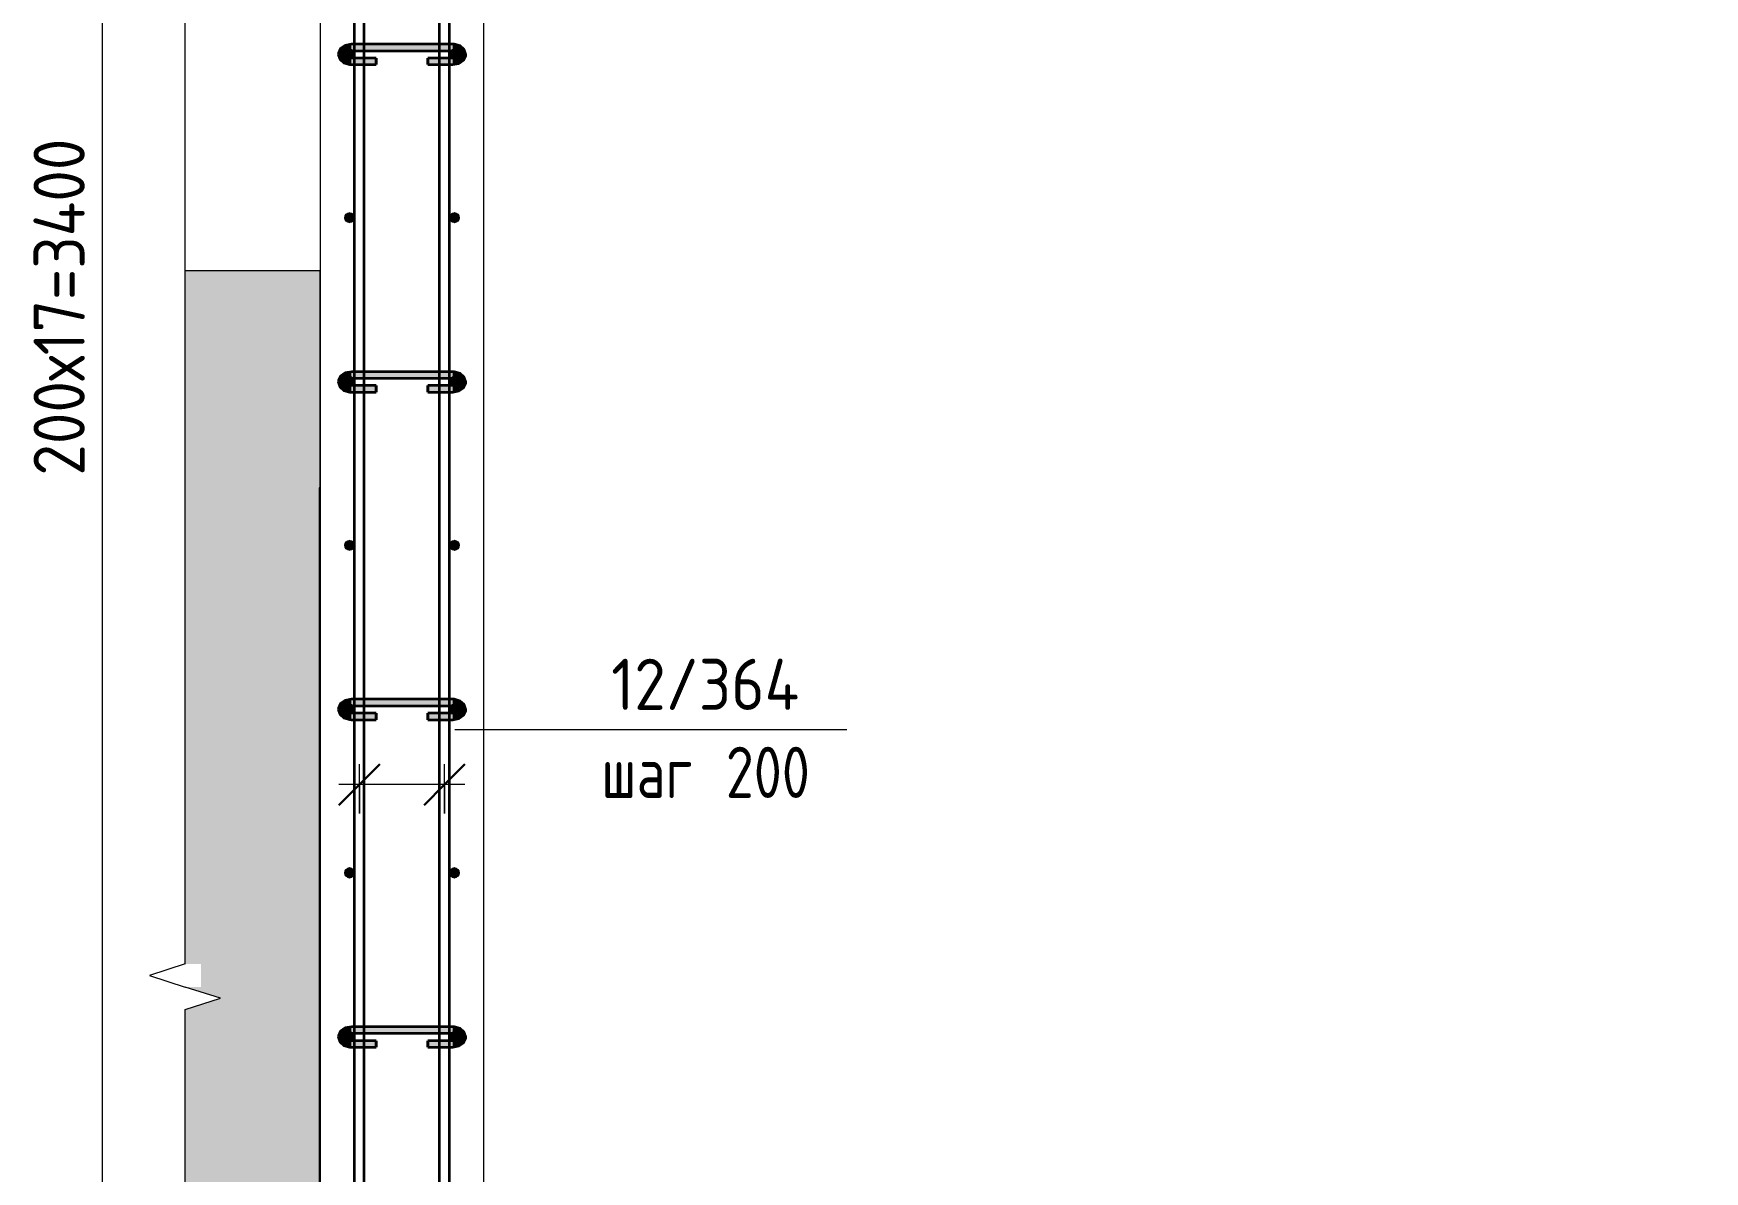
# Model space of a CAD drawing. Header units: millimetres. Extents: x 67134 to 121466, y -4758 to 13821.
# Drawn here: x 103742 to 105783, y -2265 to -875 of the extents above; entities that cross this region are included whole.
import ezdxf

# ---------------------------------------------------------------- set-up
doc = ezdxf.new("R2010")
doc.units = ezdxf.units.MM
for name, color, linetype, lineweight in [('AA_Dim', 7, 'Continuous', 9), ('AA_Dim-25', 7, 'Continuous', 9), ('AA_Linii', 7, 'Continuous', 9), ('AA_Oformlenie', 7, 'Continuous', 9), ('AA_Vinoska', 7, 'Continuous', 9), ('AF_Stena_Гидроизоляция', 253, 'Continuous', 20), ('AF_Stena_Опалубка', 253, 'Continuous', 20), ('KR_Armatura', 7, 'Continuous', 20), ('KR_Armatura_Tonkie', 7, 'Continuous', 20)]:
    doc.layers.add(name, color=color, linetype=linetype, lineweight=lineweight)
doc.styles.add('ISOCPEUR_7', font='isocpeur.ttf', dxfattribs={"width": 0.9, "height": 62.5})
doc.styles.add('ISOCPEUR_8', font='isocpeur.ttf', dxfattribs={"width": 0.8, "height": 62.5})
doc.dimstyles.new('00_Точн_3_знака__прозр__3', dxfattribs={"dimscale": 304.8, "dimtxt": 62.248823, "dimasz": 0.139436, "dimexe": 0.123031, "dimexo": 0.082021, "dimgap": 0.008202, "dimtad": 1, "dimdec": 3, "dimrnd": 0.001, "dimdsep": 46, "dimtxsty": 'ISOCPEUR_7', "dimblk1": 'OBLIQUE', "dimblk2": 'OBLIQUE', "dimsah": 1, "dimcen": 0.09, "dimdle": 0.123031, "dimazin": 0, "dimtfac": 1, "dimtdec": 4, "dimtix": 1, "dimtmove": 0, "dimatfit": 3, "dimfxl": 1, "dimtvp": 1, "dimtolj": 1, "dimtzin": 0, "dimlwd": 18, "dimlwe": 18, "dimarcsym": 2})
doc.dimstyles.new('10_Раскладка_арматуры_с_засечками', dxfattribs={"dimscale": 304.8, "dimtxt": 0.18, "dimasz": 0.164042, "dimexe": 0.082021, "dimexo": 0, "dimgap": 0, "dimtad": 1, "dimdec": 3, "dimrnd": 0.001, "dimdsep": 46, "dimtxsty": 'ISOCPEUR_8', "dimblk1": 'OBLIQUE', "dimblk2": 'OBLIQUE', "dimsah": 1, "dimcen": 0.09, "dimdle": 0.082021, "dimazin": 0, "dimtfac": 1, "dimtdec": 4, "dimtix": 1, "dimtmove": 0, "dimatfit": 3, "dimfxl": 1, "dimtvp": 1, "dimtolj": 1, "dimtzin": 0, "dimlwd": 18, "dimlwe": 18, "dimarcsym": 2})

# ---------------------------------------------------------------- blocks, each defined once
blk = doc.blocks.new('261_Шпилька массив _НесАрм_РабПлоск_ - 8 А240-4166750-1-1 Армирование')
at = {"layer": 'KR_Armatura_Tonkie', "lineweight": 35}
for points in [[(-73416.9, -911.8), (-73416.9, -905), (-73423.1, -903.5), (-73424.4, -901.8), (-73424.9, -900.5), (-73423.8, -897.7), (-73420.9, -895.6), (-73416.9, -894.8), (-73416.9, -888), (-73423, -889), (-73425.8, -890.3), (-73429.4, -893.4), (-73431.7, -896.2), (-73432.9, -900.5), (-73431.7, -904.8), (-73428.2, -908.5), (-73422.8, -911), (-73420.8, -911.3)], [(-73328.9, -894.8), (-73293.1, -894.8), (-73293.1, -888), (-73416.9, -888.1), (-73416.9, -894.8), (-73385.9, -894.8)], [(-73385.9, -896), (-73293.1, -895.9), (-73293.1, -894.8), (-73416.9, -894.8), (-73416.9, -896), (-73401.1, -896)], [(-73293.1, -911.8), (-73286.9, -910.9), (-73281.7, -908.5), (-73278.3, -904.8), (-73277.1, -900.5), (-73278.3, -896.2), (-73280.7, -892.6), (-73285.5, -889.5), (-73293.1, -888.1), (-73293.1, -894.8), (-73289.1, -895.6), (-73286.1, -897.7), (-73285.1, -900.7), (-73285.7, -902.1), (-73287.6, -903.7), (-73293.1, -905.1), (-73293.1, -911)], [(-73386.6, -911.8), (-73386.6, -905), (-73416.9, -905.1), (-73416.9, -911.8), (-73401.1, -911.8)], [(-73401.1, -913), (-73386.6, -912.8), (-73386.6, -911.8), (-73416.9, -911.8), (-73416.9, -913), (-73413.1, -913)], [(-73300.4, -911.8), (-73293.1, -911.8), (-73293.1, -905), (-73323.4, -905.1), (-73323.4, -911.8), (-73309.1, -911.8)], [(-73297.1, -913), (-73293.1, -912.8), (-73293.1, -911.8), (-73323.4, -911.8), (-73323.4, -913), (-73300.4, -913)], [(-73416.9, -1311.8), (-73416.9, -1305), (-73423.1, -1303.5), (-73424.4, -1301.9), (-73424.9, -1300.5), (-73423.8, -1297.7), (-73420.9, -1295.6), (-73416.9, -1294.8), (-73416.9, -1288), (-73423, -1289), (-73425.8, -1290.3), (-73429.4, -1293.4), (-73431.7, -1296.2), (-73432.9, -1300.5), (-73431.7, -1304.8), (-73428.2, -1308.5), (-73422.8, -1311), (-73420.8, -1311.3)], [(-73297.1, -1294.8), (-73293.1, -1294.8), (-73293.1, -1288), (-73416.9, -1288.1), (-73416.9, -1294.8), (-73300.4, -1294.8)], [(-73297.1, -1296), (-73293.1, -1295.9), (-73293.1, -1294.8), (-73416.9, -1294.8), (-73416.9, -1296), (-73300.4, -1296)], [(-73386.6, -1311.8), (-73386.6, -1305), (-73416.9, -1305.1), (-73416.9, -1311.8), (-73401.1, -1311.8)], [(-73293.1, -1311.8), (-73293.1, -1305), (-73323.4, -1305.1), (-73323.4, -1311.8), (-73297.1, -1311.8)], [(-73293.1, -1311.8), (-73286.9, -1310.9), (-73281.7, -1308.5), (-73278.3, -1304.8), (-73277.1, -1300.5), (-73278.3, -1296.2), (-73280.7, -1292.6), (-73285.5, -1289.5), (-73293.1, -1288.1), (-73293.1, -1294.8), (-73289.1, -1295.6), (-73286.1, -1297.7), (-73285.1, -1300.7), (-73285.7, -1302.1), (-73287.6, -1303.7), (-73293.1, -1305.1), (-73293.1, -1311)], [(-73401.1, -1313), (-73386.6, -1312.8), (-73386.6, -1311.8), (-73416.9, -1311.8), (-73416.9, -1313), (-73413.1, -1313)], [(-73297.1, -1313), (-73293.1, -1312.8), (-73293.1, -1311.8), (-73323.4, -1311.8), (-73323.4, -1313), (-73300.4, -1313)], [(-73416.9, -1711.8), (-73416.9, -1705), (-73423.1, -1703.5), (-73424.4, -1701.8), (-73424.9, -1700.5), (-73423.8, -1697.7), (-73420.9, -1695.6), (-73416.9, -1694.8), (-73416.9, -1688), (-73423, -1689), (-73425.8, -1690.3), (-73429.4, -1693.4), (-73431.7, -1696.2), (-73432.8, -1700.8), (-73431.7, -1704.8), (-73428.2, -1708.5), (-73422.8, -1711), (-73420.8, -1711.3)], [(-73293.1, -1694.8), (-73293.1, -1688), (-73416.9, -1688.1), (-73416.9, -1694.8), (-73297.1, -1694.8)], [(-73293.1, -1711.8), (-73286.9, -1710.9), (-73281.7, -1708.5), (-73278.3, -1704.8), (-73277.1, -1700.5), (-73278.3, -1696.2), (-73280.7, -1692.6), (-73285.5, -1689.5), (-73293.1, -1688.1), (-73293.1, -1694.8), (-73289.1, -1695.6), (-73286.1, -1697.7), (-73285.2, -1700.8), (-73285.7, -1702.1), (-73287.6, -1703.7), (-73293.1, -1705.1), (-73293.1, -1711)], [(-73297.1, -1696), (-73293.1, -1695.9), (-73293.1, -1694.8), (-73416.9, -1694.8), (-73416.9, -1696), (-73300.4, -1696)], [(-73386.6, -1711.8), (-73386.6, -1705), (-73416.9, -1705.1), (-73416.9, -1711.8), (-73401.1, -1711.8)], [(-73401.1, -1713), (-73386.6, -1712.8), (-73386.6, -1711.8), (-73416.9, -1711.8), (-73416.9, -1713), (-73413.1, -1713)], [(-73293.1, -1711.8), (-73293.1, -1705), (-73323.4, -1705.1), (-73323.4, -1711.8), (-73297.1, -1711.8)], [(-73297.1, -1713), (-73293.1, -1712.8), (-73293.1, -1711.8), (-73323.4, -1711.8), (-73323.4, -1713), (-73300.4, -1713)], [(-73416.9, -2111.8), (-73416.9, -2105), (-73423.1, -2103.5), (-73424.4, -2101.8), (-73424.9, -2100.5), (-73423.8, -2097.7), (-73420.9, -2095.6), (-73416.9, -2094.8), (-73416.9, -2088), (-73423, -2089), (-73425.8, -2090.3), (-73429.4, -2093.4), (-73431.7, -2096.2), (-73432.9, -2100.5), (-73431.7, -2104.8), (-73428.2, -2108.5), (-73422.8, -2111), (-73420.8, -2111.3)], [(-73309.1, -2094.8), (-73293.1, -2094.8), (-73293.1, -2088), (-73416.9, -2088.1), (-73416.9, -2094.8), (-73328.9, -2094.8)], [(-73385.9, -2096), (-73293.1, -2095.9), (-73293.1, -2094.8), (-73416.9, -2094.8), (-73416.9, -2096), (-73401.1, -2096)], [(-73293.1, -2111.8), (-73286.9, -2110.9), (-73281.7, -2108.5), (-73278.3, -2104.8), (-73277.1, -2100.5), (-73278.3, -2096.2), (-73280.7, -2092.6), (-73285.5, -2089.5), (-73293.1, -2088.1), (-73293.1, -2094.8), (-73289.1, -2095.6), (-73286.1, -2097.7), (-73285.1, -2100.7), (-73285.7, -2102.1), (-73287.6, -2103.7), (-73293.1, -2105.1), (-73293.1, -2111)], [(-73386.6, -2111.8), (-73386.6, -2105), (-73416.9, -2105.1), (-73416.9, -2111.8), (-73401.1, -2111.8)], [(-73401.1, -2113), (-73386.6, -2112.8), (-73386.6, -2111.8), (-73416.9, -2111.8), (-73416.9, -2113), (-73413.1, -2113)], [(-73300.4, -2111.8), (-73293.1, -2111.8), (-73293.1, -2105), (-73323.4, -2105.1), (-73323.4, -2111.8), (-73309.1, -2111.8)], [(-73297.1, -2113), (-73293.1, -2112.8), (-73293.1, -2111.8), (-73323.4, -2111.8), (-73323.4, -2113), (-73300.4, -2113)]]:
    blk.add_hatch(color=256, dxfattribs=at).paths.add_polyline_path(points)
h = blk.add_hatch(color=256, dxfattribs=at)
h.paths.add_polyline_path([(-73416.9, -913), (-73416.9, -911.8), (-73423, -910.9), (-73428.2, -908.5), (-73428.9, -908.1), (-73424.4, -911.3), (-73423, -912), (-73420.3, -912.4)])
h.paths.add_polyline_path([(-73424.3, -899), (-73423, -897.4), (-73416.9, -895.9), (-73416.9, -894.8), (-73420.9, -895.6), (-73423.8, -897.7)])
h = blk.add_hatch(color=256, dxfattribs=at)
h.paths.add_polyline_path([(-73293.1, -913), (-73285.5, -911.5), (-73280.7, -908.4), (-73278.3, -904.8), (-73281.7, -908.5), (-73287.2, -911), (-73293.1, -911.8), (-73293.1, -912.8)])
h.paths.add_polyline_path([(-73285.8, -898.6), (-73286.1, -897.7), (-73289.7, -895.5), (-73293.1, -894.8), (-73293.1, -896), (-73292.4, -896.1), (-73286.1, -898.5)])
h = blk.add_hatch(color=256, dxfattribs=at)
h.paths.add_polyline_path([(-73416.9, -1313), (-73416.9, -1311.8), (-73423, -1310.9), (-73428.2, -1308.5), (-73428.9, -1308.1), (-73424.4, -1311.3), (-73423, -1312), (-73420.3, -1312.4)])
h.paths.add_polyline_path([(-73424.3, -1299), (-73423, -1297.4), (-73416.9, -1295.9), (-73416.9, -1294.8), (-73420.9, -1295.6), (-73423.8, -1297.7)])
h = blk.add_hatch(color=256, dxfattribs=at)
h.paths.add_polyline_path([(-73293.1, -1313), (-73285.5, -1311.5), (-73280.7, -1308.4), (-73278.3, -1304.8), (-73281.7, -1308.5), (-73287.2, -1311), (-73293.1, -1311.8), (-73293.1, -1312.8)])
h.paths.add_polyline_path([(-73285.8, -1298.6), (-73286.1, -1297.7), (-73289.7, -1295.5), (-73293.1, -1294.8), (-73293.1, -1296), (-73292.4, -1296.1), (-73286.1, -1298.5)])
h = blk.add_hatch(color=256, dxfattribs=at)
h.paths.add_polyline_path([(-73416.9, -1713), (-73416.9, -1711.8), (-73423, -1710.9), (-73428.2, -1708.5), (-73428.9, -1708.1), (-73424.4, -1711.3), (-73423, -1712), (-73420.3, -1712.4)])
h.paths.add_polyline_path([(-73424.3, -1699), (-73423, -1697.4), (-73416.9, -1695.9), (-73416.9, -1694.8), (-73420.9, -1695.6), (-73423.8, -1697.7)])
h = blk.add_hatch(color=256, dxfattribs=at)
h.paths.add_polyline_path([(-73293.1, -1713), (-73285.5, -1711.5), (-73280.7, -1708.4), (-73278.3, -1704.8), (-73281.7, -1708.5), (-73287.2, -1711), (-73293.1, -1711.8), (-73293.1, -1712.8)])
h.paths.add_polyline_path([(-73285.8, -1698.6), (-73286.1, -1697.7), (-73289.7, -1695.5), (-73293.1, -1694.8), (-73293.1, -1696), (-73292.4, -1696.1), (-73286.1, -1698.5)])
h = blk.add_hatch(color=256, dxfattribs=at)
h.paths.add_polyline_path([(-73416.9, -2113), (-73416.9, -2111.8), (-73423, -2110.9), (-73428.2, -2108.5), (-73428.9, -2108.1), (-73424.4, -2111.3), (-73423, -2112), (-73420.3, -2112.4)])
h.paths.add_polyline_path([(-73424.3, -2099), (-73423, -2097.4), (-73416.9, -2095.9), (-73416.9, -2094.8), (-73420.9, -2095.6), (-73423.8, -2097.7)])
h = blk.add_hatch(color=256, dxfattribs=at)
h.paths.add_polyline_path([(-73293.1, -2113), (-73285.5, -2111.5), (-73280.7, -2108.4), (-73278.3, -2104.8), (-73281.7, -2108.5), (-73287.2, -2111), (-73293.1, -2111.8), (-73293.1, -2112.8)])
h.paths.add_polyline_path([(-73285.8, -2098.6), (-73286.1, -2097.7), (-73289.7, -2095.5), (-73293.1, -2094.8), (-73293.1, -2096), (-73292.4, -2096.1), (-73286.1, -2098.5)])
for p, q in [((-73413.1, -888), (-73416.9, -888)), ((-73416.9, -896), (-73413.1, -896)), ((-73401.1, -888), (-73413.1, -888)), ((-73413.1, -896), (-73401.1, -896)), ((-73309.1, -888), (-73401.1, -888)), ((-73401.1, -896), (-73309.1, -896)), ((-73297.1, -888), (-73309.1, -888)), ((-73309.1, -896), (-73297.1, -896)), ((-73293.1, -888), (-73297.1, -888)), ((-73297.1, -896), (-73293.1, -896)), ((-73413.1, -905), (-73416.9, -905)), ((-73416.9, -913), (-73413.1, -913)), ((-73401.1, -905), (-73413.1, -905)), ((-73413.1, -913), (-73401.1, -913)), ((-73386.6, -905), (-73401.1, -905)), ((-73401.1, -913), (-73386.6, -913)), ((-73386.6, -905), (-73386.6, -911.8)), ((-73386.6, -906.2), (-73386.6, -905.1)), ((-73386.6, -912.8), (-73386.6, -906.2)), ((-73386.6, -911.8), (-73386.6, -913)), ((-73309.1, -905), (-73323.4, -905)), ((-73323.4, -911.8), (-73323.4, -905)), ((-73323.4, -905.1), (-73323.4, -906.2)), ((-73323.4, -906.2), (-73323.4, -912.8)), ((-73323.4, -913), (-73323.4, -911.8)), ((-73323.4, -913), (-73309.1, -913)), ((-73297.1, -905), (-73309.1, -905)), ((-73309.1, -913), (-73297.1, -913)), ((-73293.1, -905), (-73297.1, -905)), ((-73297.1, -913), (-73293.1, -913)), ((-73413.1, -1288), (-73416.9, -1288)), ((-73416.9, -1296), (-73413.1, -1296)), ((-73413.1, -1305), (-73416.9, -1305)), ((-73401.1, -1288), (-73413.1, -1288)), ((-73413.1, -1296), (-73401.1, -1296)), ((-73401.1, -1305), (-73413.1, -1305)), ((-73309.1, -1288), (-73401.1, -1288)), ((-73401.1, -1296), (-73309.1, -1296)), ((-73386.6, -1305), (-73401.1, -1305)), ((-73386.6, -1305), (-73386.6, -1311.8)), ((-73386.6, -1306.2), (-73386.6, -1305.1)), ((-73386.6, -1312.8), (-73386.6, -1306.2)), ((-73309.1, -1305), (-73323.4, -1305)), ((-73323.4, -1311.8), (-73323.4, -1305)), ((-73323.4, -1305.1), (-73323.4, -1306.2)), ((-73323.4, -1306.2), (-73323.4, -1312.8)), ((-73297.1, -1288), (-73309.1, -1288)), ((-73309.1, -1296), (-73297.1, -1296)), ((-73297.1, -1305), (-73309.1, -1305)), ((-73293.1, -1288), (-73297.1, -1288)), ((-73297.1, -1296), (-73293.1, -1296)), ((-73293.1, -1305), (-73297.1, -1305)), ((-73416.9, -1313), (-73413.1, -1313)), ((-73413.1, -1313), (-73401.1, -1313)), ((-73401.1, -1313), (-73386.6, -1313)), ((-73386.6, -1311.8), (-73386.6, -1313)), ((-73323.4, -1313), (-73323.4, -1311.8)), ((-73323.4, -1313), (-73309.1, -1313)), ((-73309.1, -1313), (-73297.1, -1313)), ((-73297.1, -1313), (-73293.1, -1313)), ((-73413.1, -1688), (-73416.9, -1688)), ((-73401.1, -1688), (-73413.1, -1688)), ((-73309.1, -1688), (-73401.1, -1688)), ((-73297.1, -1688), (-73309.1, -1688)), ((-73293.1, -1688), (-73297.1, -1688)), ((-73416.9, -1696), (-73413.1, -1696)), ((-73413.1, -1705), (-73416.9, -1705)), ((-73416.9, -1713), (-73413.1, -1713)), ((-73413.1, -1696), (-73401.1, -1696)), ((-73401.1, -1705), (-73413.1, -1705)), ((-73413.1, -1713), (-73401.1, -1713)), ((-73401.1, -1696), (-73309.1, -1696)), ((-73386.6, -1705), (-73401.1, -1705)), ((-73401.1, -1713), (-73386.6, -1713)), ((-73386.6, -1705), (-73386.6, -1711.8)), ((-73386.6, -1706.2), (-73386.6, -1705.1)), ((-73386.6, -1712.8), (-73386.6, -1706.2)), ((-73386.6, -1711.8), (-73386.6, -1713)), ((-73309.1, -1705), (-73323.4, -1705)), ((-73323.4, -1711.8), (-73323.4, -1705)), ((-73323.4, -1705.1), (-73323.4, -1706.2)), ((-73323.4, -1706.2), (-73323.4, -1712.8)), ((-73323.4, -1713), (-73323.4, -1711.8)), ((-73323.4, -1713), (-73309.1, -1713)), ((-73309.1, -1696), (-73297.1, -1696)), ((-73297.1, -1705), (-73309.1, -1705)), ((-73309.1, -1713), (-73297.1, -1713)), ((-73297.1, -1696), (-73293.1, -1696)), ((-73293.1, -1705), (-73297.1, -1705)), ((-73297.1, -1713), (-73293.1, -1713)), ((-73413.1, -2088), (-73416.9, -2088)), ((-73416.9, -2096), (-73413.1, -2096)), ((-73401.1, -2088), (-73413.1, -2088)), ((-73413.1, -2096), (-73401.1, -2096)), ((-73309.1, -2088), (-73401.1, -2088)), ((-73401.1, -2096), (-73309.1, -2096)), ((-73297.1, -2088), (-73309.1, -2088)), ((-73309.1, -2096), (-73297.1, -2096)), ((-73293.1, -2088), (-73297.1, -2088)), ((-73297.1, -2096), (-73293.1, -2096)), ((-73413.1, -2105), (-73416.9, -2105)), ((-73416.9, -2113), (-73413.1, -2113)), ((-73401.1, -2105), (-73413.1, -2105)), ((-73413.1, -2113), (-73401.1, -2113)), ((-73386.6, -2105), (-73401.1, -2105)), ((-73401.1, -2113), (-73386.6, -2113)), ((-73386.6, -2105), (-73386.6, -2111.8)), ((-73386.6, -2106.2), (-73386.6, -2105.1)), ((-73386.6, -2112.8), (-73386.6, -2106.2)), ((-73386.6, -2111.8), (-73386.6, -2113)), ((-73309.1, -2105), (-73323.4, -2105)), ((-73323.4, -2111.8), (-73323.4, -2105)), ((-73323.4, -2105.1), (-73323.4, -2106.2)), ((-73323.4, -2106.2), (-73323.4, -2112.8)), ((-73323.4, -2113), (-73323.4, -2111.8)), ((-73323.4, -2113), (-73309.1, -2113)), ((-73297.1, -2105), (-73309.1, -2105)), ((-73309.1, -2113), (-73297.1, -2113)), ((-73293.1, -2105), (-73297.1, -2105)), ((-73297.1, -2113), (-73293.1, -2113))]:
    blk.add_line(p, q, dxfattribs=at)
at = {"layer": 'KR_Armatura_Tonkie', "lineweight": 35, "flags": 128}
for points in [[(-73416.9, -888), (-73424.5, -889.5), (-73430.1, -893.4), (-73432.8, -898.9), (-73432.9, -900.5)], [(-73424.9, -900.5), (-73423.9, -898.5), (-73420.2, -896.4), (-73416.9, -896)], [(-73277.1, -900.5), (-73278.9, -894.6), (-73283.9, -890.2), (-73291.2, -888.1), (-73293.1, -888)], [(-73293.1, -896), (-73288, -897.1), (-73285.4, -899.3), (-73285.1, -900.5)], [(-73432.9, -900.5), (-73431, -906.4), (-73426, -910.8), (-73418.8, -912.9), (-73416.9, -913)], [(-73416.9, -905), (-73421.9, -903.9), (-73424.6, -901.7), (-73424.9, -900.5)], [(-73293.1, -913), (-73285.5, -911.5), (-73279.9, -907.6), (-73277.2, -902.1), (-73277.1, -900.5)], [(-73285.1, -900.5), (-73286, -902.5), (-73289.8, -904.5), (-73293.1, -905)], [(-73416.9, -1288), (-73424.5, -1289.5), (-73430.1, -1293.4), (-73432.8, -1298.9), (-73432.9, -1300.5)], [(-73432.9, -1300.5), (-73431, -1306.4), (-73426, -1310.8), (-73418.8, -1312.9), (-73416.9, -1313)], [(-73424.9, -1300.5), (-73423.9, -1298.5), (-73420.2, -1296.4), (-73416.9, -1296)], [(-73416.9, -1305), (-73421.9, -1303.9), (-73424.6, -1301.7), (-73424.9, -1300.5)], [(-73277.1, -1300.5), (-73278.9, -1294.6), (-73283.9, -1290.2), (-73291.2, -1288.1), (-73293.1, -1288)], [(-73293.1, -1296), (-73288, -1297.1), (-73285.4, -1299.3), (-73285.1, -1300.5)], [(-73293.1, -1313), (-73285.5, -1311.5), (-73279.9, -1307.6), (-73277.2, -1302.1), (-73277.1, -1300.5)], [(-73285.1, -1300.5), (-73286, -1302.5), (-73289.8, -1304.5), (-73293.1, -1305)], [(-73416.9, -1688), (-73424.5, -1689.5), (-73430.1, -1693.4), (-73432.8, -1698.9), (-73432.9, -1700.5)], [(-73277.1, -1700.5), (-73278.9, -1694.6), (-73283.9, -1690.2), (-73291.2, -1688.1), (-73293.1, -1688)], [(-73432.9, -1700.5), (-73431, -1706.4), (-73426, -1710.8), (-73418.8, -1712.9), (-73416.9, -1713)], [(-73424.9, -1700.5), (-73423.9, -1698.5), (-73420.2, -1696.4), (-73416.9, -1696)], [(-73416.9, -1705), (-73421.9, -1703.9), (-73424.6, -1701.7), (-73424.9, -1700.5)], [(-73293.1, -1696), (-73288, -1697.1), (-73285.4, -1699.3), (-73285.1, -1700.5)], [(-73293.1, -1713), (-73285.5, -1711.5), (-73279.9, -1707.6), (-73277.2, -1702.1), (-73277.1, -1700.5)], [(-73285.1, -1700.5), (-73286, -1702.5), (-73289.8, -1704.5), (-73293.1, -1705)], [(-73416.9, -2088), (-73424.5, -2089.5), (-73430.1, -2093.4), (-73432.8, -2098.9), (-73432.9, -2100.5)], [(-73432.9, -2100.5), (-73431, -2106.4), (-73426, -2110.8), (-73418.8, -2112.9), (-73416.9, -2113)], [(-73424.9, -2100.5), (-73423.9, -2098.5), (-73420.2, -2096.4), (-73416.9, -2096)], [(-73416.9, -2105), (-73421.9, -2103.9), (-73424.6, -2101.7), (-73424.9, -2100.5)], [(-73277.1, -2100.5), (-73278.9, -2094.6), (-73283.9, -2090.2), (-73291.2, -2088.1), (-73293.1, -2088)], [(-73293.1, -2096), (-73288, -2097.1), (-73285.4, -2099.3), (-73285.1, -2100.5)], [(-73293.1, -2113), (-73285.5, -2111.5), (-73279.9, -2107.6), (-73277.2, -2102.1), (-73277.1, -2100.5)], [(-73285.1, -2100.5), (-73286, -2102.5), (-73289.8, -2104.5), (-73293.1, -2105)]]:
    blk.add_lwpolyline(points, dxfattribs=at)
blk = doc.blocks.new('011_Прямоугольник обрыва _ЭлУзла_ - 011_Прямоугольник обрыва _ЭлУзла_-4154538-1-1 Армирование')
at = {"layer": 'AA_Oformlenie'}
for p, q in [((-73620.1, -2011.3), (-73620.1, 642.3)), ((-73620.1, -3394.1), (-73620.1, -2067))]:
    blk.add_line(p, q, dxfattribs=at)
blk = doc.blocks.new('DIMBLOCK71-1-1 Армирование')
at = {"layer": 'AA_Dim-25', "lineweight": 30}
for p, q in [((103826.3, 500), (103805, 521.3)), ((103826.3, 500), (103847.5, 478.8)), ((103826.3, -2900), (103805, -2878.8)), ((103826.3, -2900), (103847.5, -2921.2))]:
    blk.add_line(p, q, dxfattribs=at)
at = {"layer": 'AA_Dim-25', "lineweight": 18}
for p, q in [((104097.1, 500), (103788.8, 500)), ((103826.3, -2900), (103826.3, 500)), ((103826.3, 500), (104097.1, 500)), ((104225.1, -2900), (103788.8, -2900)), ((103826.3, -2900), (104225.1, -2900))]:
    blk.add_line(p, q, dxfattribs=at)
at = {"layer": 'AA_Dim-25', "color": 0, "lineweight": 18, "insert": (103742.1, -1414.9), "char_height": 62.5, "width": 515.708, "attachment_point": 1, "rotation": 90, "line_spacing_factor": 1.149209, "style": 'ISOCPEUR_7'}
blk.add_mtext('200х17=3400', dxfattribs=at)
blk = doc.blocks.new('_Oblique')
at = {"color": 0, "linetype": 'ByBlock', "lineweight": -2}
blk.add_line((-0.5, -0.5), (0.5, 0.5), dxfattribs=at)
blk = doc.blocks.new('042_М_Арматуры - Диам длина поз _ Комментарий-3662934-1-1 Армирование')
at = {"layer": 'AA_Vinoska'}
blk.add_line((-72259.7, -2790.4), (-71909.7, -2790.4), dxfattribs=at)
blk = doc.blocks.new('DIMBLOCK103-1-1 Армирование')
at = {"layer": 'AA_Dim-25', "lineweight": 30}
for p, q in [((104140.1, -1792.3), (104165.1, -1767.3)), ((104244.1, -1792.3), (104269.1, -1767.3)), ((104140.1, -1792.3), (104115.1, -1817.3)), ((104244.1, -1792.3), (104219.1, -1817.3))]:
    blk.add_line(p, q, dxfattribs=at)
at = {"layer": 'AA_Dim-25', "lineweight": 18}
for p, q in [((104140.1, -1827.7), (104140.1, -1767.3)), ((104244.1, -1827.7), (104244.1, -1767.3)), ((104269.1, -1792.3), (104115.1, -1792.3)), ((104140.1, -1792.3), (104140.1, -1827.7)), ((104244.1, -1792.3), (104244.1, -1827.7))]:
    blk.add_line(p, q, dxfattribs=at)

msp = doc.modelspace()

# ---------------------------------------------------------------- hatches: boundary and pattern name
at = {"layer": 'AA_Oformlenie'}
h = msp.add_hatch(dxfattribs=at)
h.set_pattern_fill('FP_12', color=250, style=0, pattern_type=2)
h.set_pattern_definition([(0, (104886.038, 825), (101.6, 25.4), [8.382, -67.818, 8.382, -67.818, -406.4]), (0, (104886.038, 825), (101.6, 25.4), [-152.4, 8.382, -144.018, 8.382, -67.818, -177.8]), (0, (104886.038, 825), (101.6, 25.4), [-381, 8.382, -42.418, 8.382, -118.618]), (120, (104924.138, 837.7), (-72.79705, 75.28818), [8.382, -67.818, 8.382, -67.818, -406.4]), (120, (104924.138, 837.7), (-72.79705, 75.28818), [-152.4, 8.382, -144.018, 8.382, -67.818, -177.8]), (120, (104924.138, 837.7), (-72.79705, 75.28818), [-381, 8.382, -42.418, 8.382, -118.618]), (240, (104936.838, 888.5), (-28.80295, -100.68818), [8.382, -67.818, 8.382, -67.818, -406.4]), (240, (104936.838, 888.5), (-28.80295, -100.68818), [-152.4, 8.382, -144.018, 8.382, -67.818, -177.8]), (240, (104936.838, 888.5), (-28.80295, -100.68818), [-381, 8.382, -42.418, 8.382, -118.618])])
h.paths.add_polyline_path([(103927.1036, -3394.1315), (104662.3011, -3394.1315), (104662.3011, -3374.0538), (104689.8011, -3374.0538), (104689.8011, -3394.1315), (104703.8783, -3350.8064), (104717.9555, -3394.1315), (106187.6963, -3394.1315), (106187.6963, -3374.0538), (106215.1963, -3374.0538), (106215.1963, -3394.1315), (106229.2735, -3350.8064), (106243.3506, -3394.1315), (106977.8939, -3394.1315), (106977.8939, -2066.9843), (106957.8161, -2066.9843), (106957.8161, -2039.4843), (106977.8939, -2039.4843), (106934.5688, -2025.4072), (106977.8939, -2011.33), (106977.8939, -1165), (106782.1348, -1165), (106782.1348, -3250), (106882.1348, -3250), (106882.1348, -3350), (103992.1348, -3350), (103992.1348, -3250), (104092.1348, -3250), (104092.1348, -1165), (103927.1036, -1165), (103927.1036, -2011.33), (103946.7299, -2011.33), (103946.7299, -2039.4843), (103927.1036, -2039.4843), (103970.4048, -2053.2343), (103927.1036, -2066.9843), (103927.1036, -3376.0125)])
at = {"layer": 'KR_Armatura'}
h = msp.add_hatch(color=256, dxfattribs=at)
edge = h.paths.add_edge_path()
edge.add_arc((104128.1348, -900), 6, 0, 360)
for points in [[(104128.1348, -906), (104133.3309, -903), (104133.3309, -897), (104128.1348, -894), (104122.9386, -897), (104122.9386, -903)], [(104256.1348, -906), (104261.3309, -902.8887), (104261.3309, -897), (104256.1348, -894), (104250.9386, -897), (104250.9386, -903)], [(104128.1348, -1106), (104133.3309, -1103), (104133.3309, -1097), (104128.1348, -1094), (104122.9386, -1097), (104122.9386, -1103)], [(104256.1348, -1106), (104261.3309, -1103), (104261.3309, -1097), (104256.1348, -1094), (104250.9386, -1097), (104250.9386, -1103)], [(104128.1348, -1306), (104133.3309, -1303), (104133.3309, -1297), (104128.1348, -1294), (104122.9386, -1297), (104122.9386, -1303)], [(104256.1348, -1306), (104261.3309, -1303), (104261.3309, -1297), (104256.1348, -1294), (104250.9386, -1297), (104250.9386, -1303)], [(104128.1348, -1506), (104133.3309, -1503), (104133.3309, -1497), (104128.1348, -1494), (104122.9386, -1497), (104122.9386, -1503)], [(104256.1348, -1506), (104261.3309, -1503), (104261.3309, -1497), (104256.1348, -1494), (104250.9386, -1497), (104250.9386, -1503)], [(104128.1348, -1706), (104133.3309, -1703), (104133.3309, -1697), (104128.1348, -1694), (104122.9386, -1697), (104122.9386, -1703)], [(104256.1348, -1706), (104261.3309, -1703), (104261.3309, -1697), (104256.1348, -1694), (104250.9386, -1697), (104250.9386, -1703)], [(104128.1348, -1906), (104133.3309, -1903), (104133.3309, -1897), (104128.1348, -1894), (104122.9386, -1897), (104122.9386, -1903)], [(104256.1348, -1906), (104261.3309, -1903), (104261.3309, -1897), (104256.1348, -1894), (104250.9386, -1897), (104250.9386, -1903)], [(104128.1348, -2106), (104133.3309, -2103), (104133.3309, -2097), (104128.1348, -2094), (104122.9386, -2097), (104122.9386, -2103)], [(104256.1348, -2106), (104261.3309, -2103), (104261.3309, -2097), (104256.1348, -2094), (104250.9386, -2097), (104250.9386, -2103)]]:
    msp.add_hatch(color=256, dxfattribs=at).paths.add_polyline_path(points)
h = msp.add_hatch(color=256, dxfattribs=at)
edge = h.paths.add_edge_path()
edge.add_arc((104256.1348, -900), 6, 0, 360)
h = msp.add_hatch(color=256, dxfattribs=at)
edge = h.paths.add_edge_path()
edge.add_arc((104128.1348, -1100), 6, 0, 360)
h = msp.add_hatch(color=256, dxfattribs=at)
edge = h.paths.add_edge_path()
edge.add_arc((104256.1348, -1100), 6, 0, 360)
h = msp.add_hatch(color=256, dxfattribs=at)
edge = h.paths.add_edge_path()
edge.add_arc((104128.1348, -1300), 6, 0, 360)
h = msp.add_hatch(color=256, dxfattribs=at)
edge = h.paths.add_edge_path()
edge.add_arc((104256.1348, -1300), 6, 0, 360)
h = msp.add_hatch(color=256, dxfattribs=at)
edge = h.paths.add_edge_path()
edge.add_arc((104128.1348, -1500), 6, 0, 360)
h = msp.add_hatch(color=256, dxfattribs=at)
edge = h.paths.add_edge_path()
edge.add_arc((104256.1348, -1500), 6, 0, 360)
h = msp.add_hatch(color=256, dxfattribs=at)
edge = h.paths.add_edge_path()
edge.add_arc((104128.1348, -1700), 6, 0, 360)
h = msp.add_hatch(color=256, dxfattribs=at)
edge = h.paths.add_edge_path()
edge.add_arc((104256.1348, -1700), 6, 0, 360)
h = msp.add_hatch(color=256, dxfattribs=at)
edge = h.paths.add_edge_path()
edge.add_arc((104128.1348, -1900), 6, 0, 360)
h = msp.add_hatch(color=256, dxfattribs=at)
edge = h.paths.add_edge_path()
edge.add_arc((104256.1348, -1900), 6, 0, 360)
h = msp.add_hatch(color=256, dxfattribs=at)
edge = h.paths.add_edge_path()
edge.add_arc((104128.1348, -2100), 6, 0, 360)
h = msp.add_hatch(color=256, dxfattribs=at)
edge = h.paths.add_edge_path()
edge.add_arc((104256.1348, -2100), 6, 0, 360)

# ---------------------------------------------------------------- linework, layer by layer
at = {"layer": 'AA_Linii'}
for p, q in [((104092.1348, -1165), (103927.1036, -1165)), ((104092.1348, -3250), (104092.1348, -1165))]:
    msp.add_line(p, q, dxfattribs=at)
at = {"layer": 'AA_Vinoska'}
for p, q in [((104256.5898, -1724.9307), (104385.4966, -1724.9307)), ((103927.1036, -2011.33), (103883.7785, -2025.4072)), ((103883.7785, -2025.4072), (103927.1036, -2039.4843)), ((103970.4048, -2053.2343), (103927.1036, -2039.4843)), ((103927.1036, -2066.9843), (103970.4048, -2053.2343))]:
    msp.add_line(p, q, dxfattribs=at)
at = {"layer": 'AF_Stena_Гидроизоляция'}
for p, q in [((104092.1348, -1430), (104091.1348, -1430)), ((104091.1348, -1430), (104091.1348, -3250)), ((104092.1348, -3250), (104092.1348, -1430))]:
    msp.add_line(p, q, dxfattribs=at)
at = {"layer": 'AF_Stena_Опалубка'}
for p, q in [((104092.1348, 715), (104092.1348, -2950)), ((104292.1348, -2942), (104292.1348, 715))]:
    msp.add_line(p, q, dxfattribs=at)
at = {"layer": 'KR_Armatura'}
for p, q in [((104128.1348, -894), (104122.9386, -897)), ((104122.9386, -897), (104122.9386, -903)), ((104133.3309, -897), (104128.1348, -894)), ((104133.3309, -903), (104133.3309, -897)), ((104256.1348, -894), (104250.9386, -897)), ((104250.9386, -897), (104250.9386, -903)), ((104261.3309, -897), (104256.1348, -894)), ((104261.3309, -902.8887), (104261.3309, -897)), ((104122.9386, -903), (104128.1348, -906)), ((104128.1348, -906), (104133.3309, -903)), ((104250.9386, -903), (104256.1348, -906)), ((104256.1348, -906), (104261.3309, -902.8887)), ((104128.1348, -1094), (104122.9386, -1097)), ((104122.9386, -1097), (104122.9386, -1103)), ((104133.3309, -1097), (104128.1348, -1094)), ((104133.3309, -1103), (104133.3309, -1097)), ((104256.1348, -1094), (104250.9386, -1097)), ((104250.9386, -1097), (104250.9386, -1103)), ((104261.3309, -1097), (104256.1348, -1094)), ((104261.3309, -1103), (104261.3309, -1097)), ((104122.9386, -1103), (104128.1348, -1106)), ((104128.1348, -1106), (104133.3309, -1103)), ((104250.9386, -1103), (104256.1348, -1106)), ((104256.1348, -1106), (104261.3309, -1103)), ((104128.1348, -1294), (104122.9386, -1297)), ((104122.9386, -1297), (104122.9386, -1303)), ((104122.9386, -1303), (104128.1348, -1306)), ((104133.3309, -1297), (104128.1348, -1294)), ((104128.1348, -1306), (104133.3309, -1303)), ((104133.3309, -1303), (104133.3309, -1297)), ((104256.1348, -1294), (104250.9386, -1297)), ((104250.9386, -1297), (104250.9386, -1303)), ((104250.9386, -1303), (104256.1348, -1306)), ((104261.3309, -1297), (104256.1348, -1294)), ((104256.1348, -1306), (104261.3309, -1303)), ((104261.3309, -1303), (104261.3309, -1297)), ((104128.1348, -1494), (104122.9386, -1497)), ((104122.9386, -1497), (104122.9386, -1503)), ((104122.9386, -1503), (104128.1348, -1506)), ((104133.3309, -1497), (104128.1348, -1494)), ((104128.1348, -1506), (104133.3309, -1503)), ((104133.3309, -1503), (104133.3309, -1497)), ((104256.1348, -1494), (104250.9386, -1497)), ((104250.9386, -1497), (104250.9386, -1503)), ((104250.9386, -1503), (104256.1348, -1506)), ((104261.3309, -1497), (104256.1348, -1494)), ((104256.1348, -1506), (104261.3309, -1503)), ((104261.3309, -1503), (104261.3309, -1497)), ((104128.1348, -1694), (104122.9386, -1697)), ((104133.3309, -1697), (104128.1348, -1694)), ((104256.1348, -1694), (104250.9386, -1697)), ((104261.3309, -1697), (104256.1348, -1694)), ((104122.9386, -1697), (104122.9386, -1703)), ((104122.9386, -1703), (104128.1348, -1706)), ((104128.1348, -1706), (104133.3309, -1703)), ((104133.3309, -1703), (104133.3309, -1697)), ((104250.9386, -1697), (104250.9386, -1703)), ((104250.9386, -1703), (104256.1348, -1706)), ((104256.1348, -1706), (104261.3309, -1703)), ((104261.3309, -1703), (104261.3309, -1697)), ((104128.1348, -1894), (104122.9386, -1897)), ((104122.9386, -1897), (104122.9386, -1903)), ((104133.3309, -1897), (104128.1348, -1894)), ((104133.3309, -1903), (104133.3309, -1897)), ((104256.1348, -1894), (104250.9386, -1897)), ((104250.9386, -1897), (104250.9386, -1903)), ((104261.3309, -1897), (104256.1348, -1894)), ((104261.3309, -1903), (104261.3309, -1897)), ((104122.9386, -1903), (104128.1348, -1906)), ((104128.1348, -1906), (104133.3309, -1903)), ((104250.9386, -1903), (104256.1348, -1906)), ((104256.1348, -1906), (104261.3309, -1903)), ((104128.1348, -2094), (104122.9386, -2097)), ((104122.9386, -2097), (104122.9386, -2103)), ((104133.3309, -2097), (104128.1348, -2094)), ((104133.3309, -2103), (104133.3309, -2097)), ((104256.1348, -2094), (104250.9386, -2097)), ((104250.9386, -2097), (104250.9386, -2103)), ((104261.3309, -2097), (104256.1348, -2094)), ((104261.3309, -2103), (104261.3309, -2097)), ((104122.9386, -2103), (104128.1348, -2106)), ((104128.1348, -2106), (104133.3309, -2103)), ((104250.9386, -2103), (104256.1348, -2106)), ((104256.1348, -2106), (104261.3309, -2103))]:
    msp.add_line(p, q, dxfattribs=at)
for centre in [(104128.1348, -900), (104256.1348, -900), (104128.1348, -1100), (104256.1348, -1100), (104128.1348, -1300), (104256.1348, -1300), (104128.1348, -1500), (104256.1348, -1500), (104128.1348, -1700), (104256.1348, -1700), (104128.1348, -1900), (104256.1348, -1900), (104128.1348, -2100), (104256.1348, -2100)]:
    msp.add_circle(centre, 6, dxfattribs=at)
at = {"layer": 'KR_Armatura_Tonkie', "lineweight": 35}
for p, q in [((104134.1348, -2942), (104134.1348, 685)), ((104146.1348, -2942), (104146.1348, 685)), ((104238.1348, -2942), (104238.1348, 685)), ((104250.1348, -2942), (104250.1348, 685))]:
    msp.add_line(p, q, dxfattribs=at)

# ---------------------------------------------------------------- block references
at = {"layer": 'AA_Oformlenie'}
msp.add_blockref('011_Прямоугольник обрыва _ЭлУзла_ - 011_Прямоугольник обрыва _ЭлУзла_-4154538-1-1 Армирование', (177547.1964, 0), dxfattribs=at)
at = {"layer": 'AA_Vinoska'}
msp.add_blockref('042_М_Арматуры - Диам длина поз _ Комментарий-3662934-1-1 Армирование', (176645.1832, 1065.4685), dxfattribs=at)
at = {"layer": 'KR_Armatura_Tonkie', "lineweight": 35}
msp.add_blockref('261_Шпилька массив _НесАрм_РабПлоск_ - 8 А240-4166750-1-1 Армирование', (177547.1964, 0), dxfattribs=at)

# ---------------------------------------------------------------- texts
at = {"layer": 'AA_Vinoska', "char_height": 62.5, "attachment_point": 1}
for s, insert, width, style in [('12/364', (104447.6751, -1638.5781), 283.196109, 'ISOCPEUR_7'), (' 200', (104555.923, -1746.0544), 166.751, 'ISOCPEUR_8'), ('шаг', (104435.5376, -1746.0544), 145.907125, 'ISOCPEUR_8')]:
    msp.add_mtext(s, dxfattribs=dict(at, insert=insert, width=width, style=style))

# ---------------------------------------------------------------- dimensions: what is measured, and where the dimension line sits
at = {"layer": 'AA_Dim', "lineweight": 18}
dim = msp.add_linear_dim(base=(103826.2915, 500), p1=(104250.1348, -2900), p2=(104122.1348, 500), angle=90, dimstyle='00_Точн_3_знака__прозр__3', override={"dimpost": '200х17=<>', "dimfxl": 3402.408559}, dxfattribs=at)
dim.commit()
dim.dimension.update_dxf_attribs({"geometry": 'DIMBLOCK71-1-1 Армирование', "text_midpoint": (103792.5415, -1200)})
dim = msp.add_linear_dim(base=(104140.1348, -1792.3354), p1=(104244.1348, -1827.6907), p2=(104140.1348, -1827.6907), dimstyle='10_Раскладка_арматуры_с_засечками', override={"dimpost": '<>', "dimfxl": 104}, dxfattribs=at)
dim.commit()
dim.dimension.update_dxf_attribs({"geometry": 'DIMBLOCK103-1-1 Армирование', "text_midpoint": (104192.1348, -1761.0854)})

doc.saveas('drawing.dxf')
